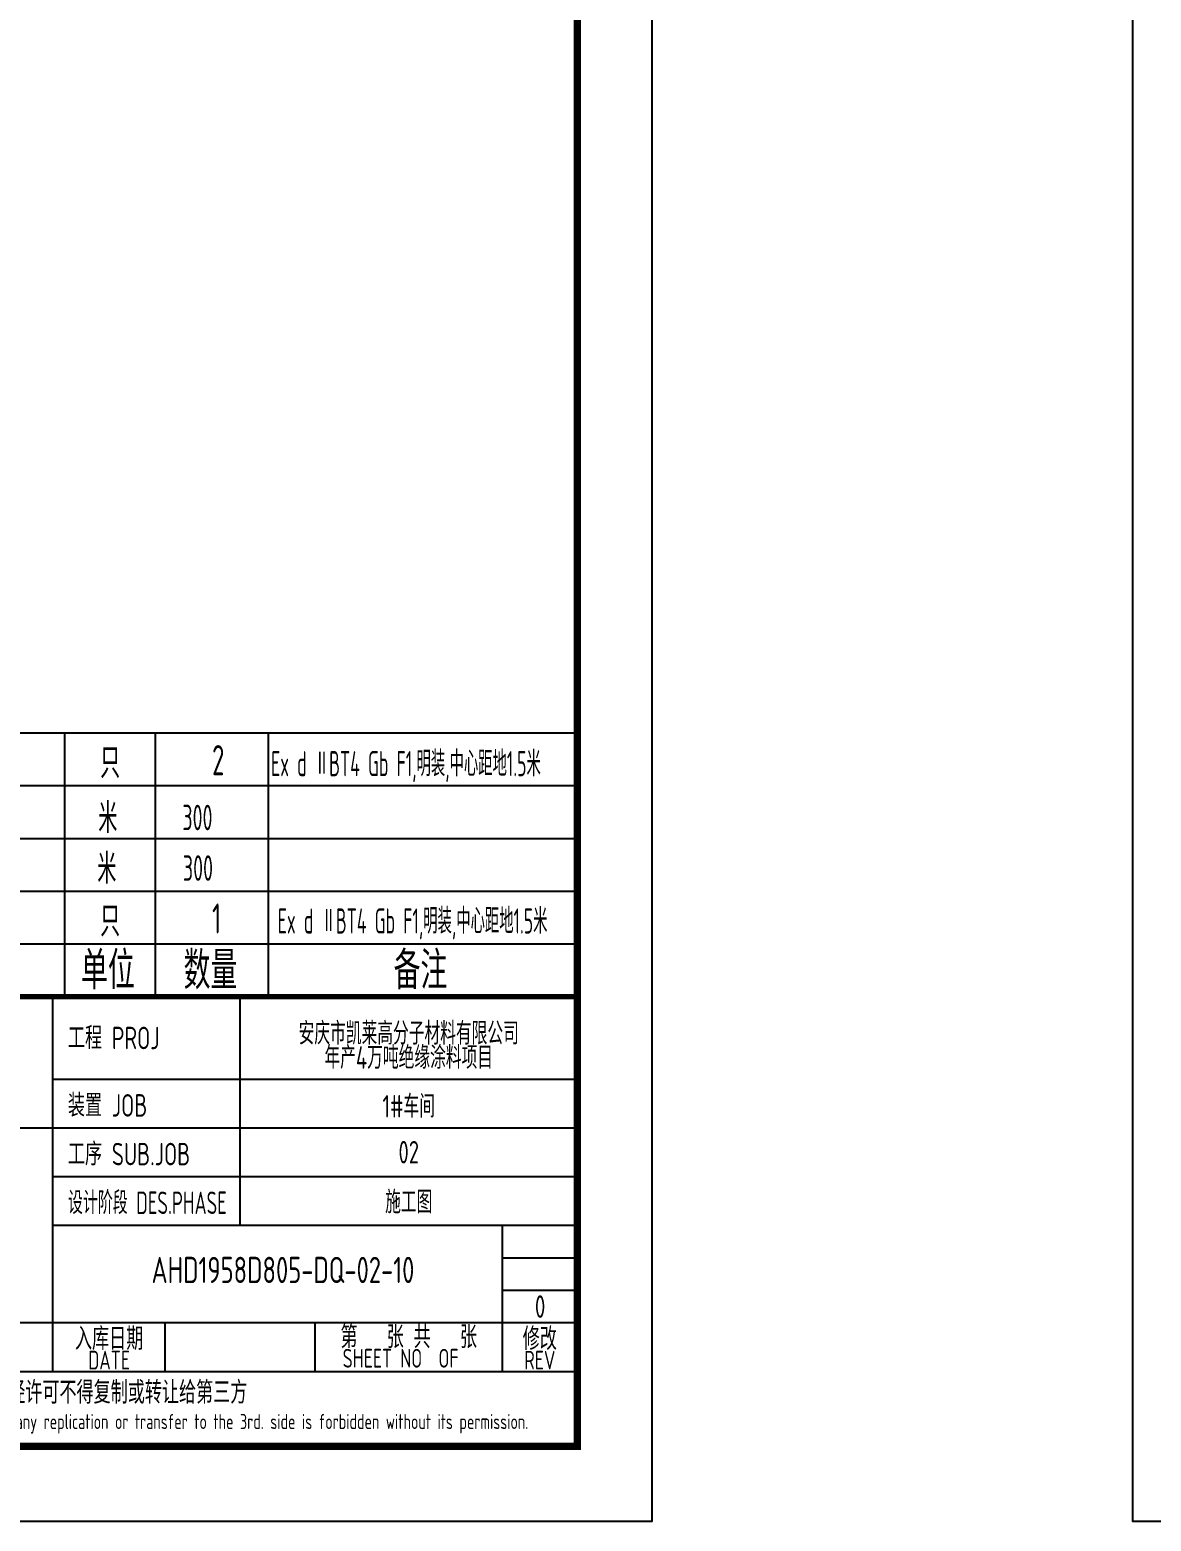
# Model space of a CAD drawing. Extents: x 1234595 to 2088511, y -80443 to 75292.
# Drawn here: x 1875995 to 1890966, y -60601 to -40694 of the extents above; entities that cross this region are included whole.
import ezdxf
from ezdxf.enums import TextEntityAlignment as Align

# ---------------------------------------------------------------- set-up
doc = ezdxf.new("R2010")
doc.units = 0
doc.header["$LTSCALE"] = 1000
doc.header["$MEASUREMENT"] = 0
doc.layers.get('0').update_dxf_attribs({"linetype": 'CONTINUOUS'})
for name, color, linetype in [('AXIS', 3, 'CONTINUOUS'), ('PUB_TITLE', 4, 'CONTINUOUS'), ('TEL_TAB', 7, 'CONTINUOUS'), ('电气', 3, 'CONTINUOUS')]:
    doc.layers.add(name, color=color, linetype=linetype)
doc.styles.add('AHD', font='sceie.shx', dxfattribs={"width": 0.7, "bigfont": 'sceic.shx'})
doc.styles.add('sceic', font='sceie.shx', dxfattribs={"width": 0.67, "bigfont": 'sceic.shx'})
doc.styles.add('sceie', font='sceie.shx', dxfattribs={"width": 0.7, "bigfont": 'sceic.shx'})
doc.styles.add('TSSD_Rein', font='Tssdeng.shx', dxfattribs={"width": 0.7, "bigfont": 'hztxt.shx'})

msp = doc.modelspace()

# ---------------------------------------------------------------- linework, layer by layer
for p, q in [((1876303.7, -58600.6), (1876303.7, -53600.6)), ((1878803.7, -56650.6), (1878803.7, -53600.6)), ((1883303.7, -59600.6), (1883303.7, -53600.6)), ((1876303.7, -54700.6), (1883303.7, -54700.6)), ((1865303.7, -55350.6), (1883303.7, -55350.6)), ((1876303.7, -56000.6), (1883303.7, -56000.6)), ((1876303.7, -56650.6), (1883303.7, -56650.6)), ((1882303.7, -58600.6), (1882303.7, -56650.6)), ((1882303.7, -57083.9), (1883303.7, -57083.9)), ((1882303.7, -57517.3), (1883303.7, -57517.3)), ((1865303.7, -57950.6), (1883303.7, -57950.6)), ((1877803.7, -58600.6), (1877803.7, -57950.6)), ((1879803.7, -58600.6), (1879803.7, -57950.6)), ((1865303.7, -58600.6), (1883303.7, -58600.6)), ((1865303.7, -59600.6), (1883303.7, -59600.6))]:
    msp.add_line(p, q)
msp.add_lwpolyline([(1883303.7, -53600.6, 70, 70, 0), (1865303.7, -53600.6, 70, 70, 0), (1865303.7, -59600.6, 0, 0, 0)], format="xyseb")
at = {"layer": 'PUB_TITLE', "color": 4}
msp.add_lwpolyline([(1800203.7, -60600.6), (1884303.7, -60600.6), (1884303.7, -1200.6), (1800203.7, -1200.6)], close=True, dxfattribs=at)
at = {"layer": 'PUB_TITLE'}
msp.add_lwpolyline([(1974816.1, -60600.6), (1974816.1, -1200.6), (1890716.1, -1200.6), (1890716.1, -60600.6)], close=True, dxfattribs=at)
at = {"layer": 'PUB_TITLE', "color": 4, "const_width": 100}
msp.add_lwpolyline([(1802703.7, -59600.6), (1883303.7, -59600.6), (1883303.7, -2200.6), (1802703.7, -2200.6)], close=True, dxfattribs=at)
at = {"layer": '电气', "color": 7}
for p, q in [((1865303.7, -50078), (1883303.7, -50078)), ((1876459.8, -50078), (1876459.8, -53600.6)), ((1877667.5, -50078), (1877667.5, -53600.6)), ((1879177.2, -50078), (1879177.2, -53600.6)), ((1865303.7, -50782.5), (1883303.7, -50782.5)), ((1865303.7, -51487), (1883303.7, -51487)), ((1865303.7, -52191.6), (1883303.7, -52191.6)), ((1865303.7, -52896.1), (1883303.7, -52896.1))]:
    msp.add_line(p, q, dxfattribs=at)

# ---------------------------------------------------------------- texts
at = {"style": 'AHD'}
for s, width, p in [('工程 PROJ', 0.8, (1876503.7, -54300.6)), ('工程 PROJ', 0.8, (1876503.7, -54300.6)), ('装置 JOB', 0.8, (1876503.7, -55200.6)), ('装置 JOB', 0.8, (1876503.7, -55200.6)), ('工序 SUB.JOB', 0.8, (1876503.7, -55850.6)), ('工序 SUB.JOB', 0.8, (1876503.7, -55850.6)), ('设计阶段 DES.PHASE', 0.7, (1876503.7, -56500.6)), ('设计阶段 DES.PHASE', 0.7, (1876503.7, -56500.6))]:
    msp.add_text(s, height=300, dxfattribs=dict(at, width=width)).set_placement(p)
at = {"style": 'AHD', "width": 0.8}
for s, height, p in [('入库日期', 300, (1877053.7, -58150.6)), ('入库日期', 300, (1877053.7, -58150.6)), ('第   张 共   张', 300, (1881053.7, -58125.6)), ('修改', 300, (1882803.7, -58150.6)), ('修改', 300, (1882803.7, -58150.6)), ('DATE', 250, (1877053.7, -58450.6)), ('DATE', 250, (1877053.7, -58450.6)), ('SHEET NO  OF  ', 250, (1881053.7, -58425.6)), ('SHEET NO  OF  ', 250, (1881053.7, -58425.6)), ('REV', 250, (1882803.7, -58450.6)), ('REV', 250, (1882803.7, -58450.6)), ('本文件专有权属安徽华东化工医药工程有限责任公司所有,未经许可不得复制或转让给第三方', 300, (1874303.7, -58900.6)), ('本文件专有权属安徽华东化工医药工程有限责任公司所有,未经许可不得复制或转让给第三方', 300, (1874303.7, -58900.6)), ('The proprietary right of this document belongs to Anhui Huadong Chemical And Medical Engineering  Co.,Ltd.  and any replication or transfer to the 3rd. side is forbidden without its permission. ', 200, (1874303.7, -59300.6)), ('The proprietary right of this document belongs to Anhui Huadong Chemical And Medical Engineering  Co.,Ltd.  and any replication or transfer to the 3rd. side is forbidden without its permission. ', 200, (1874303.7, -59300.6))]:
    msp.add_text(s, height=height, dxfattribs=at).set_placement(p, align=Align.MIDDLE)
at = {"width": 0.8}
for tag, text, height, style, p in [('AHD1958D805-DQ-02-10', '200320-02-040', 350, 'sceie', (1879374.5, -57246.9)), ('0', '0', 300, 'AHD', (1882807.8, -57736.7)), ('0', '0', 300, 'AHD', (1882807.8, -57736.7))]:
    msp.add_attdef(tag, text=text, height=height, dxfattribs=dict(at, style=style)).set_placement(p, align=Align.MIDDLE)
at = {"layer": 'AXIS', "style": 'TSSD_Rein', "width": 0.7}
for s, p in [('安庆市凯莱高分子材料有限公司', (1881053.7, -54073)), ('年产4万吨绝缘涂料项目', (1881053.7, -54396.1)), ('1#车间', (1881053.7, -55046.8)), ('02', (1881053.7, -55675.6)), ('施工图', (1881053.7, -56325.6))]:
    msp.add_text(s, height=300, dxfattribs=at).set_placement(p, align=Align.MIDDLE)
at = {"layer": 'TEL_TAB', "color": 0, "linetype": 'ByBlock', "style": 'sceic', "width": 0.67}
for p in [(1878031.3, -51378), (1878038.4, -52053.2)]:
    msp.add_text('300', height=340, dxfattribs=at).set_placement(p)
at = {"layer": '电气', "color": 7, "style": 'sceie'}
for s, height, width, p in [('只', 402.6, 0.7, (1876933.7, -50681.9)), ('2', 402.6, 0.7, (1878428.4, -50644.1)), ('只', 402.6, 0.7, (1876933.7, -52795.4)), ('1', 402.6, 0.7, (1878428.4, -52757.7)), ('单位', 503.23, 0.75, (1876678.5, -53500)), ('数量', 503.23, 0.75, (1878048.3, -53500)), ('备注', 503.23, 0.75, (1880852.2, -53500))]:
    msp.add_text(s, height=height, dxfattribs=dict(at, width=width)).set_placement(p)
at = {"layer": '电气', "color": 1, "style": 'sceie', "width": 0.6}
for p in [(1879215.1, -50657), (1879304.2, -52757.1)]:
    msp.add_text('Ex d ⅡBT4 Gb F1,明装,中心距地1.5米', height=335.488, dxfattribs=at).set_placement(p)
at = {"layer": '电气', "color": 7, "linetype": 'Continuous', "style": 'sceic', "width": 0.67}
for p in [(1876908.9, -51415.8), (1876895.7, -52090.9)]:
    msp.add_text('米', height=400, dxfattribs=at).set_placement(p)

doc.saveas('drawing.dxf')
